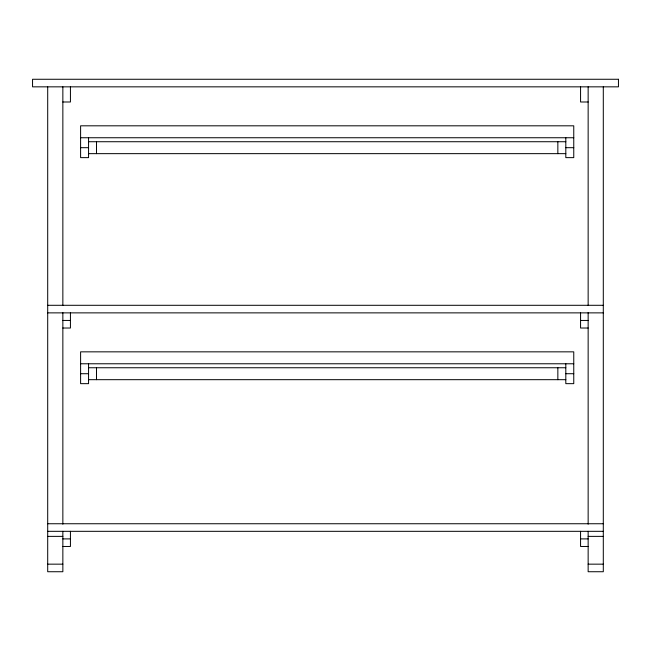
<?xml version="1.0" encoding="UTF-8"?>
<svg xmlns="http://www.w3.org/2000/svg" width="651" height="651" viewBox="0 0 651 651"><rect width="100%" height="100%" fill="white"/><g stroke="black" fill="none" stroke-linecap="round" stroke-linejoin="round"><path stroke-width="0.98" d="M62.854 101.995L70.43 101.995L70.43 86.843M588.146 101.995L580.57 101.995L580.57 86.843M80.602 137.743L573.759 137.743M88.56 141.723L565.809 141.723M80.602 147.687L88.56 147.687M565.809 147.687L573.759 147.687M88.56 153.652L565.809 153.652M47.702 305.295L603.298 305.295M47.702 312.871L603.298 312.871M62.854 320.447L70.43 320.447M580.57 320.447L588.146 320.447M62.854 328.023L70.43 328.023L70.43 312.871M588.146 328.023L580.57 328.023L580.57 312.871M80.602 363.771L573.759 363.771M88.56 367.75L565.809 367.75M80.602 373.715L88.56 373.715M565.809 373.715L573.759 373.715M88.56 379.679L565.809 379.679M47.702 523.746L603.298 523.746M47.702 531.322L603.298 531.322M47.702 536.375L62.854 536.375M588.146 536.375L603.298 536.375M62.854 538.898L70.43 538.898M580.57 538.898L588.146 538.898M62.854 546.474L70.43 546.474L70.43 531.322M588.146 546.474L580.57 546.474L580.57 531.322M47.702 564.157L62.854 564.157M588.146 564.157L603.298 564.157M603.298 86.843L603.298 571.733L588.146 571.733L588.146 531.322M588.146 86.843L588.146 305.522M588.146 312.643L588.146 524.201M565.809 137.743L565.809 157.632L573.759 157.632L573.759 125.814L80.602 125.814L80.602 157.632L88.56 157.632L88.56 137.743M565.809 363.771L565.809 383.659L573.759 383.659L573.759 351.841L80.602 351.841L80.602 383.659L88.56 383.659L88.56 363.771M557.85 141.723L557.85 153.652M557.85 367.75L557.85 379.679M96.511 141.723L96.511 153.652M96.511 367.75L96.511 379.679M62.854 86.843L62.854 305.522M62.854 312.643L62.854 524.201M62.854 531.322L62.854 571.733L47.702 571.733L47.702 86.843M618.45 79.267L32.55 79.267L32.55 86.843L618.45 86.843L618.45 79.267"/></g></svg>
